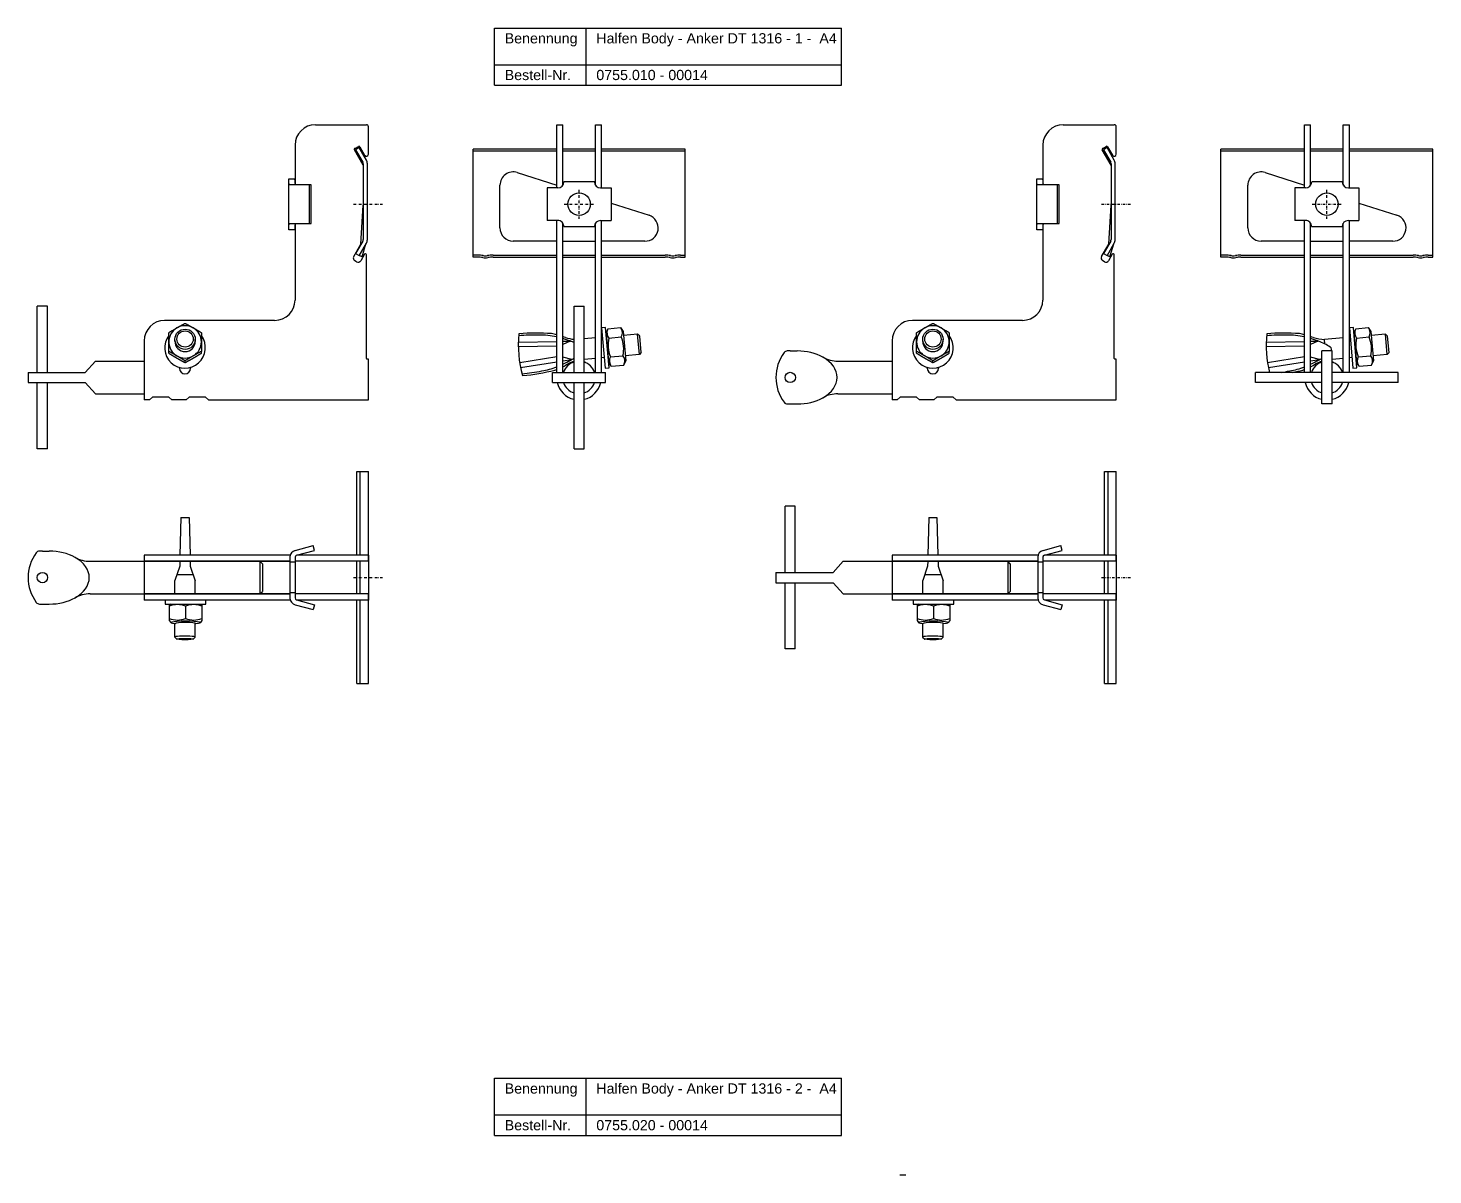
# Model space of a CAD drawing. Header units: millimetres. Extents: x 4118 to 5424, y -1122 to 170.
# Drawn here: x 4118 to 4808, y -392 to 170 of the extents above; entities that cross this region are included whole.
import ezdxf

# ---------------------------------------------------------------- set-up
doc = ezdxf.new("R2010")
doc.units = ezdxf.units.MM
doc.header["$LTSCALE"] = 10
doc.linetypes.add('STRICHPUNKT2', pattern=[0.5, 0.25, -0.125, 0, -0.125])
doc.layers.add('HALFEN', color=2, linetype='Continuous')
doc.styles.add('ARIAL50', font='ARIAL.TTF', dxfattribs={"height": 5})

msp = doc.modelspace()

# ---------------------------------------------------------------- linework, layer by layer
at = {"layer": 'HALFEN'}
for p, q in [((4347.11, 170.28), (4517.39, 170.28)), ((4347.11, 142.28), (4347.11, 170.28)), ((4392.07, 142.28), (4392.07, 170.28)), ((4517.39, 142.28), (4517.39, 170.28)), ((4347.11, 152.28), (4517.39, 152.28)), ((4347.11, 142.28), (4517.39, 142.28)), ((4377.62, 91.9), (4377.62, 122.89)), ((4377.62, 122.89), (4380.62, 122.89)), ((4380.62, 93.23), (4380.62, 122.89)), ((4396.62, 93.24), (4396.62, 122.89)), ((4396.62, 122.89), (4399.62, 122.89)), ((4399.62, 91.88), (4399.62, 122.89)), ((4744.62, 91.9), (4744.62, 122.89)), ((4744.62, 122.89), (4747.62, 122.89)), ((4747.62, 93.23), (4747.62, 122.89)), ((4763.62, 93.24), (4763.62, 122.89)), ((4763.62, 122.89), (4766.62, 122.89)), ((4766.62, 91.88), (4766.62, 122.89)), ((4336.62, 57.89), (4336.62, 110.88)), ((4377.62, 110.88), (4336.62, 110.88)), ((4396.62, 110.88), (4380.62, 110.88)), ((4440.62, 110.88), (4399.62, 110.88)), ((4440.62, 57.89), (4440.62, 110.88)), ((4703.62, 57.89), (4703.62, 110.88)), ((4744.62, 110.88), (4703.62, 110.88)), ((4763.62, 110.88), (4747.62, 110.88)), ((4807.62, 110.88), (4766.62, 110.88)), ((4807.62, 57.89), (4807.62, 110.88)), ((4377.62, 109.88), (4336.62, 109.88)), ((4396.62, 109.88), (4380.62, 109.88)), ((4440.62, 109.88), (4399.62, 109.88)), ((4744.62, 109.88), (4703.62, 109.88)), ((4763.62, 109.88), (4747.62, 109.88)), ((4807.62, 109.88), (4766.62, 109.88)), ((4358.31, 99.44), (4377.62, 93.16)), ((4725.31, 99.44), (4744.62, 93.16)), ((4349.8, 72.25), (4349.8, 93.25)), ((4372.91, 91.91), (4372.9, 75.91)), ((4378.12, 91.9), (4372.91, 91.91)), ((4396.13, 94.89), (4381.13, 94.9)), ((4399.12, 91.88), (4404.33, 91.88)), ((4404.33, 91.88), (4404.32, 75.88)), ((4716.81, 72.25), (4716.81, 93.25)), ((4739.92, 91.91), (4739.9, 75.91)), ((4745.13, 91.9), (4739.92, 91.91)), ((4763.13, 94.89), (4748.13, 94.9)), ((4766.13, 91.88), (4771.34, 91.88)), ((4771.34, 91.88), (4771.33, 75.88)), ((4404.33, 84.48), (4422.94, 78.44)), ((4771.33, 84.48), (4789.95, 78.44)), ((4378.11, 75.9), (4372.9, 75.91)), ((4377.62, 1.39), (4377.62, 75.9)), ((4399.11, 75.88), (4404.32, 75.88)), ((4399.62, 1.39), (4399.62, 75.88)), ((4745.12, 75.9), (4739.9, 75.91)), ((4744.62, 1.39), (4744.62, 75.9)), ((4766.12, 75.88), (4771.33, 75.88)), ((4766.62, 1.39), (4766.62, 75.88)), ((4380.62, 1.39), (4380.62, 74.55)), ((4381.11, 72.9), (4396.11, 72.89)), ((4396.62, 1.39), (4396.62, 74.56)), ((4747.62, 1.39), (4747.62, 74.55)), ((4748.11, 72.9), (4763.11, 72.89)), ((4763.62, 1.39), (4763.62, 74.56)), ((4377.62, 65.75), (4356.3, 65.75)), ((4380.62, 65.75), (4396.62, 65.75)), ((4420.93, 65.75), (4399.62, 65.75)), ((4744.62, 65.75), (4723.31, 65.75)), ((4747.62, 65.75), (4763.62, 65.75)), ((4787.94, 65.75), (4766.62, 65.75)), ((4338.87, 58.89), (4336.62, 58.89)), ((4338.87, 57.89), (4336.62, 57.89)), ((4346.37, 58.89), (4377.62, 58.89)), ((4346.37, 57.89), (4377.62, 57.89)), ((4380.62, 58.89), (4396.62, 58.89)), ((4380.62, 57.89), (4396.62, 57.89)), ((4399.62, 58.89), (4430.87, 58.89)), ((4399.62, 57.89), (4430.87, 57.89)), ((4438.37, 58.89), (4440.62, 58.89)), ((4438.37, 57.89), (4440.62, 57.89)), ((4705.87, 58.89), (4703.62, 58.89)), ((4705.87, 57.89), (4703.62, 57.89)), ((4713.37, 58.89), (4744.62, 58.89)), ((4713.37, 57.89), (4744.62, 57.89)), ((4747.62, 58.89), (4763.62, 58.89)), ((4747.62, 57.89), (4763.62, 57.89)), ((4766.62, 58.89), (4797.87, 58.89)), ((4766.62, 57.89), (4797.87, 57.89)), ((4805.37, 58.89), (4807.62, 58.89)), ((4805.37, 57.89), (4807.62, 57.89)), ((4122.72, 1.39), (4122.72, 33.89)), ((4127.72, 33.89), (4122.72, 33.89)), ((4127.72, 1.39), (4127.72, 33.89)), ((4386.12, 1.39), (4386.12, 33.89)), ((4386.12, 33.89), (4391.12, 33.89)), ((4391.12, 1.39), (4391.12, 33.89)), ((4401.61, 23.48), (4399.62, 23.3)), ((4399.62, 23.3), (4401.36, 3.38)), ((4403.35, 3.55), (4401.61, 23.48)), ((4402.79, 22.82), (4401.85, 20.79)), ((4401.85, 20.79), (4403.12, 6.24)), ((4402.79, 22.82), (4408.93, 23.35)), ((4408.93, 23.35), (4410.21, 21.52)), ((4410.21, 21.52), (4411.49, 6.97)), ((4768.61, 23.48), (4766.62, 23.3)), ((4766.62, 23.3), (4768.36, 3.38)), ((4770.36, 3.55), (4768.61, 23.48)), ((4769.8, 22.82), (4768.85, 20.79)), ((4768.85, 20.79), (4770.12, 6.24)), ((4769.8, 22.82), (4775.93, 23.35)), ((4775.93, 23.35), (4777.22, 21.52)), ((4777.22, 21.52), (4778.49, 6.97)), ((4190.26, 16.62), (4190.25, 17.62)), ((4200.26, 16.62), (4200.26, 17.62)), ((4377.62, 14.18), (4358.79, 13.96)), ((4358.82, 16.25), (4377.62, 16.6)), ((4380.62, 16.66), (4384.2, 16.73)), ((4384.2, 16.73), (4380.62, 15.08)), ((4396.62, 18.27), (4391.12, 17.79)), ((4400.03, 18.57), (4399.62, 18.54)), ((4403.19, 18.21), (4409.33, 18.75)), ((4417.33, 20.09), (4410.39, 19.48)), ((4418.41, 19.18), (4417.33, 20.09)), ((4418.2, 10.12), (4417.33, 20.09)), ((4419.11, 11.21), (4418.41, 19.18)), ((4557.26, 16.62), (4557.26, 17.62)), ((4567.26, 16.62), (4567.27, 17.62)), ((4744.62, 14.18), (4725.8, 13.96)), ((4725.82, 16.25), (4744.62, 16.6)), ((4747.62, 16.66), (4751.2, 16.73)), ((4751.2, 16.73), (4747.62, 15.08)), ((4751.2, 16.73), (4747.62, 15.08)), ((4763.62, 18.27), (4754.45, 17.47)), ((4754.64, 15.31), (4754.45, 17.47)), ((4767.04, 18.57), (4766.62, 18.54)), ((4770.2, 18.21), (4776.33, 18.75)), ((4784.33, 20.09), (4777.4, 19.48)), ((4785.42, 19.18), (4784.33, 20.09)), ((4785.21, 10.12), (4784.33, 20.09)), ((4786.11, 11.21), (4785.42, 19.18)), ((4377.62, 8.96), (4359.49, 5.99)), ((4384.99, 7.67), (4380.62, 8.82)), ((4380.62, 6.98), (4384.99, 7.67)), ((4396.62, 8.24), (4391.12, 7.75)), ((4400.9, 8.61), (4399.62, 8.5)), ((4404, 9.01), (4410.14, 9.55)), ((4410.54, 4.94), (4411.49, 6.97)), ((4418.2, 10.12), (4411.26, 9.52)), ((4419.11, 11.21), (4418.2, 10.12)), ((4492.23, 11.89), (4495.63, 11.89)), ((4744.62, 8.96), (4726.49, 5.99)), ((4751.99, 7.67), (4747.62, 8.82)), ((4751.99, 7.67), (4747.62, 8.82)), ((4747.62, 6.98), (4751.99, 7.67)), ((4753.12, -14.11), (4753.12, 11.89)), ((4758.12, 11.89), (4753.12, 11.89)), ((4758.12, -14.11), (4758.12, 11.89)), ((4763.62, 8.24), (4758.12, 7.75)), ((4767.91, 8.61), (4766.62, 8.5)), ((4771, 9.01), (4777.14, 9.55)), ((4777.54, 4.94), (4778.49, 6.97)), ((4785.21, 10.12), (4778.27, 9.52)), ((4786.11, 11.21), (4785.21, 10.12)), ((4118.22, 1.39), (4146.22, 1.39)), ((4118.22, 1.39), (4118.22, -3.61)), ((4146.22, 1.39), (4151.22, 6.89)), ((4151.22, 6.89), (4175.22, 6.89)), ((4359.91, 3.73), (4377.62, 6.51)), ((4375.62, 1.39), (4401.62, 1.39)), ((4375.62, -3.61), (4375.62, 1.39)), ((4401.36, 3.38), (4403.35, 3.55)), ((4401.62, -3.61), (4401.62, 1.39)), ((4404.4, 4.41), (4403.12, 6.24)), ((4404.4, 4.41), (4410.54, 4.94)), ((4515.64, 6.89), (4542.23, 6.89)), ((4753.12, 1.39), (4720.62, 1.39)), ((4720.62, -3.61), (4720.62, 1.39)), ((4726.91, 3.73), (4744.62, 6.51)), ((4790.62, 1.39), (4758.12, 1.39)), ((4768.36, 3.38), (4770.36, 3.55)), ((4771.41, 4.41), (4770.12, 6.24)), ((4771.41, 4.41), (4777.54, 4.94)), ((4790.62, -3.61), (4790.62, 1.39)), ((4118.22, -3.61), (4146.22, -3.61)), ((4122.72, -36.11), (4122.72, -3.61)), ((4127.72, -36.11), (4127.72, -3.61)), ((4146.22, -3.61), (4151.22, -9.11)), ((4375.62, -3.61), (4401.62, -3.61)), ((4386.12, -36.11), (4386.12, -3.61)), ((4391.12, -36.11), (4391.12, -3.61)), ((4753.12, -3.61), (4720.62, -3.61)), ((4790.62, -3.61), (4758.12, -3.61)), ((4151.22, -9.11), (4175.22, -9.11)), ((4177.72, -12.11), (4175.22, -12.11)), ((4177.72, -12.11), (4175.22, -12.11)), ((4177.72, -12.11), (4179.22, -10.81)), ((4187.22, -10.81), (4179.22, -10.81)), ((4187.22, -10.81), (4188.72, -12.11)), ((4195.72, -12.11), (4188.72, -12.11)), ((4195.72, -12.11), (4197.22, -10.81)), ((4205.22, -10.81), (4197.22, -10.81)), ((4205.22, -10.81), (4206.72, -12.11)), ((4515.64, -9.11), (4542.23, -9.11)), ((4544.73, -12.11), (4542.23, -12.11)), ((4544.73, -12.11), (4542.23, -12.11)), ((4544.73, -12.11), (4546.23, -10.81)), ((4554.23, -10.81), (4546.23, -10.81)), ((4554.23, -10.81), (4555.73, -12.11)), ((4562.73, -12.11), (4555.73, -12.11)), ((4562.73, -12.11), (4564.23, -10.81)), ((4572.23, -10.81), (4564.23, -10.81)), ((4572.23, -10.81), (4573.73, -12.11)), ((4490.84, -14.11), (4495.63, -14.11)), ((4758.12, -14.11), (4753.12, -14.11)), ((4127.72, -36.11), (4122.72, -36.11)), ((4386.12, -36.11), (4391.12, -36.11)), ((4279.49, -88.29), (4279.49, -47.29)), ((4279.49, -47.29), (4285.22, -47.29)), ((4281.22, -88.29), (4281.22, -47.29)), ((4285.22, -91.29), (4285.22, -47.29)), ((4646.49, -88.29), (4646.49, -47.29)), ((4646.49, -47.29), (4652.23, -47.29)), ((4648.23, -88.29), (4648.23, -47.29)), ((4652.23, -91.29), (4652.23, -47.29)), ((4489.73, -96.79), (4489.73, -64.29)), ((4494.73, -64.29), (4489.73, -64.29)), ((4494.73, -96.79), (4494.73, -64.29)), ((4193.2, -69.77), (4192.76, -88.29)), ((4193.22, -69.77), (4197.22, -69.77)), ((4197.24, -69.77), (4197.69, -88.29)), ((4560.2, -69.77), (4559.76, -88.29)), ((4560.23, -69.77), (4564.23, -69.77)), ((4564.25, -69.77), (4564.69, -88.29)), ((4125.22, -86.29), (4128.63, -86.29)), ((4246.87, -88.29), (4175.22, -88.29)), ((4175.22, -88.29), (4175.22, -110.29)), ((4246.72, -89.31), (4246.72, -109.28)), ((4249.22, -89.31), (4249.22, -109.28)), ((4249.32, -85.93), (4258.07, -83.58)), ((4249.96, -88.35), (4258.72, -86)), ((4285.22, -88.29), (4250.15, -88.29)), ((4258.72, -86), (4258.07, -83.58)), ((4285.22, -88.29), (4285.22, -110.29)), ((4613.88, -88.29), (4542.23, -88.29)), ((4542.23, -88.29), (4542.23, -110.29)), ((4613.73, -89.31), (4613.73, -109.28)), ((4616.23, -89.31), (4616.23, -109.28)), ((4616.32, -85.93), (4625.08, -83.58)), ((4616.97, -88.35), (4625.73, -86)), ((4652.23, -88.29), (4617.16, -88.29)), ((4625.73, -86), (4625.08, -83.58)), ((4652.23, -88.29), (4652.23, -110.29)), ((4148.63, -91.29), (4246.72, -91.29)), ((4246.72, -91.29), (4175.22, -91.29)), ((4192.63, -93.74), (4190.22, -100.77)), ((4192.68, -91.29), (4192.63, -93.74)), ((4197.76, -91.29), (4197.82, -93.74)), ((4197.82, -93.74), (4200.22, -100.8)), ((4231.99, -91.29), (4231.99, -107.29)), ((4233.22, -92.52), (4231.99, -91.29)), ((4233.22, -92.52), (4233.22, -106.07)), ((4249.22, -91.79), (4246.72, -91.79)), ((4285.22, -91.29), (4249.22, -91.29)), ((4249.22, -91.29), (4249.22, -93.29)), ((4249.22, -93.29), (4249.22, -105.29)), ((4279.49, -107.29), (4279.49, -91.29)), ((4281.22, -107.29), (4281.22, -91.29)), ((4285.22, -91.29), (4285.22, -107.29)), ((4513.23, -96.79), (4518.23, -91.29)), ((4518.23, -91.29), (4542.23, -91.29)), ((4613.73, -91.29), (4542.23, -91.29)), ((4542.23, -91.29), (4613.73, -91.29)), ((4559.63, -93.74), (4557.23, -100.77)), ((4559.69, -91.29), (4559.63, -93.74)), ((4564.76, -91.29), (4564.82, -93.74)), ((4564.82, -93.74), (4567.23, -100.8)), ((4599, -91.29), (4599, -107.29)), ((4600.23, -92.52), (4599, -91.29)), ((4600.23, -92.52), (4600.23, -106.07)), ((4616.23, -91.79), (4613.73, -91.79)), ((4652.23, -91.29), (4616.23, -91.29)), ((4616.23, -91.29), (4616.23, -93.29)), ((4616.23, -93.29), (4616.23, -105.29)), ((4646.49, -107.29), (4646.49, -91.29)), ((4648.23, -107.29), (4648.23, -91.29)), ((4652.23, -91.29), (4652.23, -107.29)), ((4190.22, -107.29), (4190.22, -100.77)), ((4191.25, -97.77), (4199.17, -97.77)), ((4200.22, -107.29), (4200.22, -100.8)), ((4485.23, -96.79), (4513.23, -96.79)), ((4485.23, -96.79), (4485.23, -101.79)), ((4485.23, -101.79), (4513.23, -101.79)), ((4489.73, -134.29), (4489.73, -101.79)), ((4494.73, -134.29), (4494.73, -101.79)), ((4513.23, -101.79), (4518.23, -107.29)), ((4557.23, -107.29), (4557.23, -100.77)), ((4558.25, -97.77), (4566.18, -97.77)), ((4567.23, -107.29), (4567.23, -100.8)), ((4148.63, -107.29), (4246.72, -107.29)), ((4246.72, -107.29), (4175.22, -107.29)), ((4246.87, -110.29), (4175.22, -110.29)), ((4205.51, -110.29), (4185.51, -110.29)), ((4185.51, -110.29), (4185.51, -112.29)), ((4205.51, -112.29), (4205.51, -110.29)), ((4231.99, -107.29), (4233.22, -106.07)), ((4249.22, -106.79), (4246.72, -106.79)), ((4249.22, -105.29), (4249.22, -107.29)), ((4285.22, -107.29), (4249.22, -107.29)), ((4249.96, -110.24), (4258.72, -112.59)), ((4285.22, -110.29), (4250.15, -110.29)), ((4279.49, -151.29), (4279.49, -110.29)), ((4281.22, -151.29), (4281.22, -110.29)), ((4285.22, -151.29), (4285.22, -107.29)), ((4518.23, -107.29), (4542.23, -107.29)), ((4613.73, -107.29), (4542.23, -107.29)), ((4542.23, -107.29), (4613.73, -107.29)), ((4613.88, -110.29), (4542.23, -110.29)), ((4572.51, -110.29), (4552.51, -110.29)), ((4552.51, -110.29), (4552.51, -112.29)), ((4572.51, -112.29), (4572.51, -110.29)), ((4599, -107.29), (4600.23, -106.07)), ((4616.23, -106.79), (4613.73, -106.79)), ((4616.23, -105.29), (4616.23, -107.29)), ((4652.23, -107.29), (4616.23, -107.29)), ((4616.97, -110.24), (4625.73, -112.59)), ((4652.23, -110.29), (4617.16, -110.29)), ((4646.49, -151.29), (4646.49, -110.29)), ((4648.23, -151.29), (4648.23, -110.29)), ((4652.23, -151.29), (4652.23, -107.29)), ((4123.83, -112.29), (4128.63, -112.29)), ((4185.51, -112.29), (4205.51, -112.29)), ((4188.21, -112.29), (4187.51, -112.7)), ((4187.51, -112.7), (4187.51, -120.29)), ((4188.21, -112.29), (4202.81, -112.29)), ((4195.51, -113.24), (4195.51, -119.4)), ((4202.81, -112.29), (4203.51, -112.7)), ((4203.51, -112.7), (4203.51, -120.29)), ((4249.32, -112.66), (4258.07, -115.01)), ((4258.72, -112.59), (4258.07, -115.01)), ((4552.51, -112.29), (4572.51, -112.29)), ((4555.21, -112.29), (4554.51, -112.7)), ((4554.51, -112.7), (4554.51, -120.29)), ((4555.21, -112.29), (4569.81, -112.29)), ((4562.51, -113.24), (4562.51, -119.4)), ((4569.81, -112.29), (4570.51, -112.7)), ((4570.51, -112.7), (4570.51, -120.29)), ((4616.32, -112.66), (4625.08, -115.01)), ((4625.73, -112.59), (4625.08, -115.01)), ((4187.51, -120.29), (4188.21, -121.32)), ((4190.22, -128.47), (4190.22, -121.74)), ((4200.22, -128.44), (4200.22, -121.62)), ((4203.51, -120.29), (4202.81, -121.32)), ((4554.51, -120.29), (4555.21, -121.32)), ((4557.23, -128.47), (4557.23, -121.74)), ((4567.23, -128.44), (4567.23, -121.62)), ((4570.51, -120.29), (4569.81, -121.32)), ((4190.22, -128.44), (4191.22, -129.44)), ((4200.22, -128.44), (4199.22, -129.44)), ((4557.22, -128.44), (4558.22, -129.44)), ((4567.23, -128.44), (4566.23, -129.44)), ((4494.73, -134.29), (4489.73, -134.29)), ((4279.49, -151.29), (4285.22, -151.29)), ((4646.49, -151.29), (4652.23, -151.29)), ((4347.11, -344.93), (4517.39, -344.93)), ((4347.11, -372.93), (4347.11, -344.93)), ((4392.07, -372.93), (4392.07, -344.93)), ((4517.39, -372.93), (4517.39, -344.93)), ((4347.11, -362.93), (4517.39, -362.93)), ((4347.11, -372.93), (4517.39, -372.93)), ((4546.01, -392.32), (4549.01, -392.32))]:
    msp.add_line(p, q, dxfattribs=at)
at = {"layer": 'HALFEN', "extrusion": (0, 1, 0)}
for p, q in [((4259.22, 122.89), (4284.22, 122.89)), ((4285.22, 108.46), (4285.22, 121.89)), ((4626.23, 122.89), (4651.23, 122.89)), ((4652.23, 108.46), (4652.23, 121.89)), ((4249.22, 112.89), (4249.22, 94.03)), ((4282.7, 103.1), (4278.37, 110.59)), ((4278.55, 111.28), (4280.29, 112.28)), ((4280.7, 111.63), (4278.96, 110.63)), ((4278.96, 110.63), (4282.5, 104.51)), ((4284.23, 105.51), (4280.7, 111.63)), ((4280.97, 112.09), (4283.36, 107.96)), ((4616.23, 112.89), (4616.23, 94.03)), ((4649.7, 103.1), (4645.38, 110.59)), ((4645.56, 111.28), (4647.29, 112.28)), ((4647.7, 111.63), (4645.97, 110.63)), ((4645.97, 110.63), (4649.5, 104.51)), ((4651.23, 105.51), (4647.7, 111.63)), ((4647.97, 112.09), (4650.36, 107.96)), ((4282.7, 103.76), (4282.7, 66.5)), ((4284.7, 66.5), (4284.7, 103.76)), ((4649.7, 103.76), (4649.7, 66.5)), ((4651.7, 66.5), (4651.7, 103.76)), ((4246.17, 96.39), (4249.17, 96.39)), ((4246.17, 96.28), (4246.17, 96.39)), ((4246.17, 95.09), (4246.17, 96.28)), ((4246.17, 88.12), (4246.17, 95.09)), ((4249.14, 93.39), (4247.28, 93.39)), ((4256.39, 93.39), (4249.14, 93.39)), ((4249.17, 95.78), (4249.17, 96.39)), ((4249.17, 95.78), (4249.17, 94.39)), ((4256.39, 74.39), (4256.39, 93.39)), ((4257.17, 93.39), (4256.39, 93.39)), ((4257.17, 74.39), (4257.17, 93.39)), ((4613.18, 96.39), (4616.18, 96.39)), ((4613.18, 96.28), (4613.18, 96.39)), ((4613.18, 95.09), (4613.18, 96.28)), ((4613.18, 88.12), (4613.18, 95.09)), ((4616.14, 93.39), (4614.29, 93.39)), ((4623.4, 93.39), (4616.14, 93.39)), ((4616.18, 95.78), (4616.18, 96.39)), ((4616.18, 95.78), (4616.18, 94.39)), ((4623.4, 74.39), (4623.4, 93.39)), ((4624.18, 93.39), (4623.4, 93.39)), ((4624.18, 74.39), (4624.18, 93.39)), ((4246.17, 79.67), (4246.17, 88.12)), ((4281.57, 64.36), (4282.7, 83.47)), ((4613.18, 79.67), (4613.18, 88.12)), ((4648.57, 64.36), (4649.7, 83.47)), ((4246.17, 72.7), (4246.17, 79.67)), ((4613.18, 72.7), (4613.18, 79.67)), ((4246.17, 71.51), (4246.17, 72.7)), ((4246.17, 71.39), (4246.17, 71.51)), ((4249.17, 71.39), (4246.17, 71.39)), ((4247.28, 74.39), (4249.14, 74.39)), ((4249.14, 74.39), (4256.39, 74.39)), ((4249.17, 73.39), (4249.17, 72)), ((4249.17, 72), (4249.17, 71.39)), ((4249.22, 73.75), (4249.22, 36.89)), ((4256.39, 74.39), (4257.17, 74.39)), ((4613.18, 71.51), (4613.18, 72.7)), ((4613.18, 71.39), (4613.18, 71.51)), ((4616.18, 71.39), (4613.18, 71.39)), ((4614.29, 74.39), (4616.14, 74.39)), ((4616.14, 74.39), (4623.4, 74.39)), ((4616.18, 73.39), (4616.18, 72)), ((4616.18, 72), (4616.18, 71.39)), ((4616.23, 73.75), (4616.23, 36.89)), ((4623.4, 74.39), (4624.18, 74.39)), ((4278.01, 58.19), (4281.57, 64.36)), ((4282.5, 65.75), (4278.96, 59.64)), ((4280.7, 58.64), (4284.23, 64.75)), ((4282.1, 58.14), (4284.01, 64.37)), ((4645.01, 58.19), (4648.57, 64.36)), ((4649.5, 65.75), (4645.97, 59.64)), ((4647.7, 58.64), (4651.23, 64.75)), ((4649.11, 58.14), (4651.01, 64.37)), ((4279.42, 55.64), (4278.55, 56.14)), ((4278.96, 59.64), (4280.68, 58.65)), ((4280.7, 58.64), (4280.68, 58.65)), ((4281.04, 58.52), (4280.7, 58.64)), ((4282.1, 58.14), (4281.04, 58.52)), ((4283.29, 59.34), (4281.47, 56.19)), ((4284.22, 8.19), (4284.22, 59.09)), ((4646.42, 55.64), (4645.56, 56.14)), ((4645.97, 59.64), (4647.69, 58.65)), ((4647.7, 58.64), (4647.69, 58.65)), ((4648.05, 58.52), (4647.7, 58.64)), ((4649.11, 58.14), (4648.05, 58.52)), ((4650.29, 59.34), (4648.47, 56.19)), ((4651.23, 8.19), (4651.23, 59.09)), ((4239.22, 26.89), (4185.22, 26.89)), ((4606.23, 26.89), (4552.23, 26.89)), ((4175.22, 16.89), (4175.22, -1.11)), ((4542.23, 16.89), (4542.23, -1.11)), ((4187.26, 10.76), (4187.26, 11.68)), ((4195.26, 6.18), (4195.26, 7.1)), ((4203.26, 10.76), (4203.26, 11.68)), ((4285.22, 7.89), (4284.52, 7.89)), ((4285.22, -1.11), (4285.22, 7.89)), ((4554.26, 10.76), (4554.26, 11.68)), ((4562.26, 6.18), (4562.26, 7.1)), ((4570.26, 10.76), (4570.26, 11.68)), ((4652.23, 7.89), (4651.53, 7.89)), ((4652.23, -1.11), (4652.23, 7.89)), ((4192.47, 3.39), (4192.47, 3.86)), ((4197.97, 3.86), (4197.97, 3.39)), ((4559.48, 3.39), (4559.48, 3.86)), ((4564.98, 3.86), (4564.98, 3.39)), ((4175.22, -1.11), (4175.22, -12.11)), ((4285.22, -12.11), (4285.22, -1.11)), ((4542.23, -1.11), (4542.23, -12.11)), ((4652.23, -12.11), (4652.23, -1.11)), ((4206.72, -12.11), (4285.22, -12.11)), ((4573.73, -12.11), (4652.23, -12.11))]:
    msp.add_line(p, q, dxfattribs=at)
at = {"layer": 'HALFEN', "color": 1, "linetype": 'STRICHPUNKT2', "ltscale": 0.5}
for p, q in [((4388.62, 76.64), (4388.62, 91.14)), ((4755.62, 76.64), (4755.62, 91.14)), ((4277.97, 83.89), (4292.47, 83.89)), ((4381.37, 83.89), (4395.87, 83.89)), ((4644.98, 83.89), (4659.48, 83.89)), ((4748.37, 83.89), (4762.87, 83.89)), ((4277.97, -99.29), (4292.47, -99.29)), ((4644.98, -99.29), (4659.48, -99.29))]:
    msp.add_line(p, q, dxfattribs=at)
at = {"layer": 'HALFEN'}
for centre, radius in [((4388.62, 83.89), 5.5), ((4755.62, 83.89), 5.5), ((4492.23, -1.11), 2.55), ((4125.22, -99.29), 2.55)]:
    msp.add_circle(centre, radius, dxfattribs=at)
for centre, radius, start, end in [((4259.22, 112.89), 10, 90, 180), ((4284.22, 121.89), 1, 0, 90), ((4626.23, 112.89), 10, 90, 180), ((4651.23, 121.89), 1, 0, 90), ((4278.8, 110.84), 0.5, 120, 210), ((4280.54, 111.84), 0.5, 30, 120), ((4645.81, 110.84), 0.5, 120, 210), ((4647.54, 111.84), 0.5, 30, 120), ((4281.2, 103.76), 1.5, 0, 30), ((4284.22, 108.46), 1, 210, 0), ((4281.2, 103.76), 3.5, 0, 30), ((4648.2, 103.76), 1.5, 0, 30), ((4651.23, 108.46), 1, 210, 0), ((4648.2, 103.76), 3.5, 0, 30), ((4356.3, 93.25), 6.5, 72, 180), ((4723.31, 93.25), 6.5, 72, 180), ((4378.13, 94.9), 3, 269.95559, 359.95559), ((4399.13, 94.88), 3, 179.95559, 269.95559), ((4745.13, 94.9), 3, 269.95559, 359.95559), ((4766.13, 94.88), 3, 179.95559, 269.95559), ((4378.11, 72.9), 3, 359.95559, 89.95559), ((4399.11, 72.88), 3, 89.95559, 179.95559), ((4420.93, 72.25), 6.5, 270, 72), ((4745.11, 72.9), 3, 359.95559, 89.95559), ((4766.11, 72.88), 3, 89.95559, 179.95559), ((4787.94, 72.25), 6.5, 270, 72), ((4356.3, 72.25), 6.5, 180, 270), ((4723.31, 72.25), 6.5, 180, 270), ((4281.2, 66.5), 1.5, 330, 360), ((4281.2, 66.5), 3.5, 330, 0), ((4648.2, 66.5), 1.5, 330, 360), ((4648.2, 66.5), 3.5, 330, 0), ((4279.3, 57.44), 1.5, 150, 240), ((4280.17, 56.94), 1.5, 240, 330), ((4283.72, 59.09), 0.5, 0, 150), ((4338.87, 42.89), 16, 80.36636, 90), ((4338.87, 42.89), 15, 80.36636, 90), ((4342.62, 64.98), 7.41, 260.36636, 279.63364), ((4342.62, 64.98), 6.41, 260.36636, 279.63364), ((4346.37, 42.89), 16, 90, 99.63364), ((4346.37, 42.89), 15, 90, 99.63364), ((4430.87, 42.89), 16, 80.36636, 90), ((4430.87, 42.89), 15, 80.36636, 90), ((4434.62, 64.98), 7.41, 260.36636, 279.63364), ((4434.62, 64.98), 6.41, 260.36636, 279.63364), ((4438.37, 42.89), 16, 90, 99.63364), ((4438.37, 42.89), 15, 90, 99.63364), ((4646.31, 57.44), 1.5, 150, 240), ((4647.17, 56.94), 1.5, 240, 330), ((4650.73, 59.09), 0.5, 0, 150), ((4705.87, 42.89), 16, 80.36636, 90), ((4705.87, 42.89), 15, 80.36636, 90), ((4709.62, 64.98), 7.41, 260.36636, 279.63364), ((4709.62, 64.98), 6.41, 260.36636, 279.63364), ((4713.37, 42.89), 16, 90, 99.63364), ((4713.37, 42.89), 15, 90, 99.63364), ((4797.87, 42.89), 16, 80.36636, 90), ((4797.87, 42.89), 15, 80.36636, 90), ((4801.62, 64.98), 7.41, 260.36636, 279.63364), ((4801.62, 64.98), 6.41, 260.36636, 279.63364), ((4805.37, 42.89), 16, 90, 99.63364), ((4805.37, 42.89), 15, 90, 99.63364), ((4239.22, 36.89), 10, 270, 0), ((4606.23, 36.89), 10, 270, 0), ((4185.22, 16.89), 10, 90, 180), ((4406.35, 20.81), 4.08, 159.43847, 219.43847), ((4405.77, 20.76), 4.08, 330.56153, 30.56153), ((4552.23, 16.89), 10, 90, 180), ((4773.35, 20.81), 4.08, 159.43847, 219.43847), ((4772.78, 20.76), 4.08, 330.56153, 30.56153), ((4195.22, 13.48), 10, 142.77906, 36.51596), ((4411.82, 14.58), 53.03, 173.82027, 196.17973), ((4366.76, -67.15), 86.81, 88.64672, 95.12899), ((4367.88, -84.5), 105.15, 86.04137, 94.79234), ((4369.63, -16.11), 35.76, 77.09525, 91.31141), ((4369.59, -12.2), 33.07, 75.95927, 80.34246), ((4369.59, -12.2), 33.07, 68.09069, 70.52951), ((4369.63, -16.11), 35.76, 69.02091, 72.10841), ((4389.14, 42.23), 24.81, 253.11296, 262.99761), ((4375.57, -7.78), 25.98, 69.87312, 74.68904), ((4376.55, -6.75), 24.69, 67.20409, 71.18568), ((4418.09, 14.88), 15.27, 167.38303, 202.61697), ((4395.24, 12.88), 15.27, 347.38303, 22.61697), ((4562.23, 13.48), 10, 142.77906, 36.51596), ((4778.82, 14.58), 53.03, 173.82027, 194.3997), ((4733.77, -67.15), 86.81, 88.64672, 95.12899), ((4734.89, -84.5), 105.15, 86.04137, 94.79234), ((4736.63, -16.11), 35.76, 77.09525, 91.31141), ((4736.6, -12.2), 33.07, 75.95927, 80.34246), ((4736.6, -12.2), 33.07, 75.95927, 80.34246), ((4736.6, -12.2), 33.07, 68.09069, 70.52951), ((4736.6, -12.2), 33.07, 68.09069, 70.52951), ((4736.63, -16.11), 35.76, 69.02091, 72.10841), ((4756.15, 42.23), 24.81, 253.11296, 266.23113), ((4742.58, -7.78), 25.98, 69.87312, 74.68904), ((4742.58, -7.78), 25.98, 69.87312, 74.68904), ((4743.56, -6.75), 24.69, 56.39419, 71.18568), ((4756.52, 12.64), 1.36, 4.51801, 58.84061), ((4785.09, 14.88), 15.27, 167.38303, 202.61697), ((4762.24, 12.88), 15.27, 347.38303, 22.61697), ((4284.52, 8.19), 0.3, 180, 270), ((4372.24, 30.31), 25.98, 295.31096, 300.12688), ((4373.38, 29.47), 24.69, 298.81432, 301.05233), ((4407.56, 7), 4.08, 150.56153, 210.56153), ((4406.98, 6.95), 4.08, 339.43847, 39.43847), ((4505.78, -1.11), 20.55, 143.64928, 216.35854), ((4490.84, 9.89), 2, 91.33538, 143.64928), ((4491.57, -21.48), 33.38, 88.87071, 91.33538), ((4515.64, 21.89), 15, 240.67836, 270), ((4651.53, 8.19), 0.3, 180, 270), ((4739.25, 30.31), 25.98, 295.31096, 300.12688), ((4739.25, 30.31), 25.98, 295.31096, 300.12688), ((4740.39, 29.47), 24.69, 298.81432, 301.05233), ((4756.52, 12.62), 1.36, 327.8437, 5.48199), ((4774.56, 7), 4.08, 150.56153, 210.56153), ((4773.99, 6.95), 4.08, 339.43847, 39.43847), ((4195.22, 3.39), 2.75, 180, 0), ((4353.25, 87.24), 86.81, 274.87101, 281.35328), ((4351.35, 104.52), 105.15, 275.20766, 283.95863), ((4364.94, 37.48), 35.76, 278.68859, 290.75985), ((4365.59, 33.62), 33.07, 289.65754, 291.33467), ((4364.94, 37.48), 35.76, 295.99787, 300.97909), ((4365.59, 33.62), 33.07, 297.03435, 301.90931), ((4388.62, -1.11), 8, 108.20996, 161.79004), ((4394.29, -16.59), 24.81, 109.22537, 116.88704), ((4388.62, -1.11), 8, 18.20996, 71.79004), ((4562.23, 3.39), 2.75, 180, 0), ((4720.26, 87.24), 86.81, 278.52948, 281.35328), ((4731.95, 37.48), 35.76, 278.68859, 290.75985), ((4731.95, 37.48), 35.76, 278.68859, 290.75985), ((4718.35, 104.52), 105.15, 281.25753, 283.95863), ((4732.59, 33.62), 33.07, 289.65754, 291.33467), ((4732.59, 33.62), 33.07, 289.65754, 291.33467), ((4731.95, 37.48), 35.76, 295.99787, 300.97909), ((4731.95, 37.48), 35.76, 295.99787, 300.97909), ((4732.59, 33.62), 33.07, 297.03435, 301.90931), ((4732.59, 33.62), 33.07, 297.03435, 301.90931), ((4755.62, -1.11), 8, 108.20996, 161.79004), ((4761.29, -16.59), 24.81, 109.22537, 116.88704), ((4755.62, -1.11), 8, 18.20996, 71.79004), ((4388.62, -1.11), 11, 193.13656, 256.86344), ((4388.62, -1.11), 8, 198.20996, 251.79004), ((4388.62, -1.11), 8, 198.20996, 251.79004), ((4388.62, -1.11), 8, 288.20996, 341.79004), ((4388.62, -1.11), 11, 283.13656, 346.86344), ((4388.62, -1.11), 8, 288.20996, 341.79004), ((4755.62, -1.11), 11, 193.13656, 256.86344), ((4755.62, -1.11), 8, 198.20996, 251.79004), ((4755.62, -1.11), 8, 198.20996, 251.79004), ((4755.62, -1.11), 8, 288.20996, 341.79004), ((4755.62, -1.11), 11, 283.13656, 346.86344), ((4755.62, -1.11), 8, 288.20996, 341.79004), ((4490.84, -12.11), 2, 216.35854, 270), ((4515.64, -24.11), 15, 90, 119.32164), ((4138.78, -99.29), 20.55, 143.64928, 216.35854), ((4123.83, -88.3), 2, 91.33538, 143.64928), ((4124.56, -119.67), 33.38, 88.87071, 91.33538), ((4148.63, -76.29), 15, 240.67836, 270), ((4250.22, -89.31), 3.5, 105, 180), ((4250.22, -89.31), 1, 105, 180), ((4617.23, -89.31), 3.5, 105, 180), ((4617.23, -89.31), 1, 105, 180), ((4148.63, -122.29), 15, 90, 119.32164), ((4250.22, -109.28), 3.5, 180, 255), ((4250.22, -109.28), 1, 180, 255), ((4617.23, -109.28), 3.5, 180, 255), ((4617.23, -109.28), 1, 180, 255), ((4123.83, -110.29), 2, 216.35854, 270), ((4191.51, -124.06), 11.53, 69.70545, 110.29455), ((4199.51, -124.06), 11.53, 69.70545, 110.29455), ((4558.51, -124.06), 11.53, 69.70545, 110.29455), ((4566.51, -124.06), 11.53, 69.70545, 110.29455), ((4191.51, -108.58), 11.53, 249.70545, 290.29455), ((4199.51, -108.58), 11.53, 249.70545, 290.29455), ((4558.51, -108.58), 11.53, 249.70545, 290.29455), ((4566.51, -108.58), 11.53, 249.70545, 290.29455)]:
    msp.add_arc(centre, radius, start, end, dxfattribs=at)
for centre, major_axis, ratio, start_param, end_param in [((4195.26, 16.36), (8, 0), 0.992546, 2.094395, 3.141593), ((4195.26, 16.36), (8, 0), 0.992546, 1.047198, 2.094395), ((4195.26, 16.36), (-8, 0), 0.992546, 3.141593, 4.18879), ((4562.26, 16.36), (8, 0), 0.992546, 2.094395, 3.141593), ((4562.26, 16.36), (8, 0), 0.992546, 1.047198, 2.094395), ((4562.26, 16.36), (-8, 0), 0.992546, 3.141593, 4.18879), ((4195.26, 16.36), (-8, 0), 0.992546, 0, 1.047198), ((4195.26, 16.53), (-5, 0), 0.992546, -0.018407, 1.570796), ((4195.26, 16.53), (5, 0), 0.992546, 4.712389, 6.301592), ((4195.26, 16.36), (8, 0), 0.992546, -1.047198, 0), ((4562.26, 16.36), (-8, 0), 0.992546, 0, 1.047198), ((4562.26, 16.53), (-5, 0), 0.992546, -0.018407, 1.570796), ((4562.26, 16.53), (5, 0), 0.992546, 4.712389, 6.301592), ((4562.26, 16.36), (8, 0), 0.992546, -1.047198, 0), ((4195.26, 16.36), (-8, 0), 0.992546, 1.047198, 2.094395), ((4495.63, -1.11), (-19.6, 0), 0.663426, 4.00986, 4.712389), ((4495.63, -1.11), (-19.6, 0), 0.663426, 2.273326, 4.00986), ((4562.26, 16.36), (-8, 0), 0.992546, 1.047198, 2.094395), ((4495.63, -1.11), (19.6, 0), 0.663426, 4.712389, 5.414918), ((4128.63, -99.29), (-19.6, 0), 0.663426, 4.00986, 4.712389), ((4128.63, -99.29), (-19.6, 0), 0.663426, 2.273326, 4.00986), ((4128.63, -99.29), (19.6, 0), 0.663426, 4.712389, 5.414918), ((4195.51, -121.32), (-7.3, 0), 0.084966, 2.32591, 7.098867), ((4195.51, -121.77), (-5, 0), 0.0871, 3.141593, 6.283185), ((4562.51, -121.32), (-7.3, 0), 0.084966, 2.32591, 7.098867), ((4562.51, -121.77), (-5, 0), 0.0871, 3.141593, 6.283185), ((4195.22, -128.47), (-5, 0), 0.0871, 3.141593, 6.333882), ((4562.23, -128.47), (-5, 0), 0.0871, 3.141593, 6.333882)]:
    msp.add_ellipse(centre, major_axis=major_axis, ratio=ratio, start_param=start_param, end_param=end_param, dxfattribs=at)
for centre, major_axis, ratio in [((4195.26, 17.62), (5, 0), 0.992546), ((4195.26, 17.74), (4, 0), 0.992546), ((4562.26, 17.62), (5, 0), 0.992546), ((4562.26, 17.74), (4, 0), 0.992546), ((4195.22, -129.44), (-4, 0), 0.087086), ((4562.23, -129.44), (-4, 0), 0.087086)]:
    msp.add_ellipse(centre, major_axis=major_axis, ratio=ratio, dxfattribs=at)
for points, knots in [([(4247.08, 93.4), (4247.04, 93.4), (4247, 93.4), (4246.86, 93.4), (4246.76, 93.41), (4246.59, 93.48), (4246.51, 93.53), (4246.38, 93.67), (4246.33, 93.76), (4246.26, 93.97), (4246.23, 94.09), (4246.2, 94.34), (4246.18, 94.48), (4246.17, 94.78), (4246.17, 94.93), (4246.17, 95.09)], [12.728606, 12.728606, 12.728606, 12.728606, 12.920042, 12.920042, 13.450896, 13.450896, 13.981749, 13.981749, 14.512603, 14.512603, 15.043457, 15.043457, 15.58114, 15.58114, 16.065881, 16.065881, 16.065881, 16.065881]), ([(4249.18, 94.24), (4249.19, 94.17), (4249.2, 94.11), (4249.23, 93.99), (4249.26, 93.92), (4249.34, 93.79), (4249.39, 93.73), (4249.46, 93.68), (4249.48, 93.66), (4249.5, 93.65)], [4.1764157, 4.1764157, 4.1764157, 4.1764157, 4.4061223, 4.4061223, 4.6848401, 4.6848401, 4.9635579, 4.9635579, 5.0545355, 5.0545355, 5.0545355, 5.0545355]), ([(4249.5, 93.65), (4249.54, 93.61), (4249.58, 93.58), (4249.69, 93.52), (4249.75, 93.48), (4249.81, 93.46)], [2.958333, 2.958333, 2.958333, 2.958333, 3.2000176, 3.2000176, 3.5438255, 3.5438255, 3.5438255, 3.5438255]), ([(4250.17, 93.39), (4250.06, 93.39), (4249.94, 93.41), (4249.82, 93.46), (4249.82, 93.46), (4249.81, 93.46)], [0, 0, 0, 0, 0.6724021, 0.6724021, 0.712352, 0.712352, 0.712352, 0.712352]), ([(4614.09, 93.4), (4614.05, 93.4), (4614.01, 93.4), (4613.86, 93.4), (4613.76, 93.41), (4613.59, 93.48), (4613.51, 93.53), (4613.39, 93.67), (4613.34, 93.76), (4613.26, 93.97), (4613.24, 94.09), (4613.2, 94.34), (4613.19, 94.48), (4613.18, 94.78), (4613.18, 94.93), (4613.18, 95.09)], [12.728606, 12.728606, 12.728606, 12.728606, 12.920042, 12.920042, 13.450896, 13.450896, 13.981749, 13.981749, 14.512603, 14.512603, 15.043457, 15.043457, 15.58114, 15.58114, 16.065881, 16.065881, 16.065881, 16.065881]), ([(4616.19, 94.24), (4616.19, 94.17), (4616.2, 94.11), (4616.24, 93.99), (4616.26, 93.92), (4616.34, 93.79), (4616.39, 93.73), (4616.47, 93.68), (4616.49, 93.66), (4616.51, 93.65)], [4.1764157, 4.1764157, 4.1764157, 4.1764157, 4.4061223, 4.4061223, 4.6848401, 4.6848401, 4.9635579, 4.9635579, 5.0545355, 5.0545355, 5.0545355, 5.0545355]), ([(4616.51, 93.65), (4616.55, 93.61), (4616.59, 93.58), (4616.69, 93.52), (4616.75, 93.48), (4616.81, 93.46)], [2.958333, 2.958333, 2.958333, 2.958333, 3.2000176, 3.2000176, 3.5438255, 3.5438255, 3.5438255, 3.5438255]), ([(4617.18, 93.39), (4617.06, 93.39), (4616.95, 93.41), (4616.83, 93.46), (4616.82, 93.46), (4616.81, 93.46)], [0, 0, 0, 0, 0.6724021, 0.6724021, 0.712352, 0.712352, 0.712352, 0.712352]), ([(4246.17, 72.7), (4246.17, 72.85), (4246.17, 73.01), (4246.18, 73.3), (4246.2, 73.45), (4246.23, 73.7), (4246.26, 73.82), (4246.33, 74.03), (4246.38, 74.11), (4246.51, 74.25), (4246.59, 74.31), (4246.76, 74.38), (4246.86, 74.39), (4247, 74.39), (4247.04, 74.39), (4247.08, 74.38)], [10.078022, 10.078022, 10.078022, 10.078022, 10.562763, 10.562763, 11.100447, 11.100447, 11.6313, 11.6313, 12.162154, 12.162154, 12.693008, 12.693008, 13.223862, 13.223862, 13.415297, 13.415297, 13.415297, 13.415297]), ([(4249.5, 74.14), (4249.47, 74.12), (4249.44, 74.09), (4249.35, 74.02), (4249.31, 73.96), (4249.24, 73.82), (4249.21, 73.74), (4249.19, 73.63), (4249.19, 73.59), (4249.18, 73.55)], [5.6965073, 5.6965073, 5.6965073, 5.6965073, 5.8448031, 5.8448031, 6.1355616, 6.1355616, 6.4263202, 6.4263202, 6.5703905, 6.5703905, 6.5703905, 6.5703905]), ([(4249.81, 74.33), (4249.75, 74.3), (4249.69, 74.27), (4249.58, 74.2), (4249.54, 74.17), (4249.5, 74.14)], [12.3125941, 12.3125941, 12.3125941, 12.3125941, 12.6564021, 12.6564021, 12.8980867, 12.8980867, 12.8980867, 12.8980867]), ([(4249.81, 74.33), (4249.82, 74.33), (4249.82, 74.33), (4249.94, 74.37), (4250.06, 74.39), (4250.17, 74.39)], [7.8800751, 7.8800751, 7.8800751, 7.8800751, 7.920025, 7.920025, 8.5924271, 8.5924271, 8.5924271, 8.5924271]), ([(4613.18, 72.7), (4613.18, 72.85), (4613.18, 73.01), (4613.19, 73.3), (4613.2, 73.45), (4613.24, 73.7), (4613.26, 73.82), (4613.34, 74.03), (4613.39, 74.11), (4613.51, 74.25), (4613.59, 74.31), (4613.76, 74.38), (4613.86, 74.39), (4614.01, 74.39), (4614.05, 74.39), (4614.09, 74.38)], [10.078022, 10.078022, 10.078022, 10.078022, 10.562763, 10.562763, 11.100447, 11.100447, 11.6313, 11.6313, 12.162154, 12.162154, 12.693008, 12.693008, 13.223862, 13.223862, 13.415297, 13.415297, 13.415297, 13.415297]), ([(4616.51, 74.14), (4616.47, 74.12), (4616.44, 74.09), (4616.36, 74.02), (4616.31, 73.96), (4616.24, 73.82), (4616.22, 73.74), (4616.2, 73.63), (4616.19, 73.59), (4616.19, 73.55)], [5.6965073, 5.6965073, 5.6965073, 5.6965073, 5.8448031, 5.8448031, 6.1355616, 6.1355616, 6.4263202, 6.4263202, 6.5703905, 6.5703905, 6.5703905, 6.5703905]), ([(4616.81, 74.33), (4616.75, 74.3), (4616.69, 74.27), (4616.59, 74.2), (4616.55, 74.17), (4616.51, 74.14)], [12.3125941, 12.3125941, 12.3125941, 12.3125941, 12.6564021, 12.6564021, 12.8980867, 12.8980867, 12.8980867, 12.8980867]), ([(4616.81, 74.33), (4616.82, 74.33), (4616.83, 74.33), (4616.95, 74.37), (4617.06, 74.39), (4617.18, 74.39)], [7.8800751, 7.8800751, 7.8800751, 7.8800751, 7.920025, 7.920025, 8.5924271, 8.5924271, 8.5924271, 8.5924271])]:
    msp.add_open_spline(points, degree=3, knots=knots, dxfattribs=at)
for points in [[(4247.28, 93.39), (4247.21, 93.39), (4247.15, 93.4), (4247.08, 93.4)], [(4249.17, 94.39), (4249.17, 94.34), (4249.18, 94.29), (4249.18, 94.24)], [(4614.29, 93.39), (4614.22, 93.39), (4614.15, 93.4), (4614.09, 93.4)], [(4616.18, 94.39), (4616.18, 94.34), (4616.18, 94.29), (4616.19, 94.24)], [(4247.08, 74.38), (4247.15, 74.39), (4247.21, 74.39), (4247.28, 74.39)], [(4249.18, 73.55), (4249.18, 73.5), (4249.17, 73.45), (4249.17, 73.39)], [(4614.09, 74.38), (4614.15, 74.39), (4614.22, 74.39), (4614.29, 74.39)], [(4616.19, 73.55), (4616.18, 73.5), (4616.18, 73.45), (4616.18, 73.39)]]:
    msp.add_open_spline(points, degree=3, dxfattribs=at)
for points, weights in [([(4187.26, 20.85), (4189.4, 22.17), (4191.26, 23.23)], [1.10687800441, 1.09201433874, 1]), ([(4187.26, 16.36), (4187.26, 18.48), (4187.26, 20.85)], [1, 1.09201433874, 1.10687800441]), ([(4191.26, 23.23), (4193.11, 24.3), (4195.26, 25.44)], [1, 1.09201433874, 1.10687800441]), ([(4195.26, 25.44), (4197.4, 24.3), (4199.26, 23.23)], [1.10687800441, 1.09201433874, 1]), ([(4199.26, 23.23), (4201.11, 22.17), (4203.26, 20.85)], [1, 1.09201433874, 1.10687800441]), ([(4203.26, 20.85), (4203.26, 18.48), (4203.26, 16.36)], [1.10687800441, 1.09201433874, 1]), ([(4554.26, 20.85), (4556.41, 22.17), (4558.26, 23.23)], [1.10687800441, 1.09201433874, 1]), ([(4554.26, 16.36), (4554.26, 18.48), (4554.26, 20.85)], [1, 1.09201433874, 1.10687800441]), ([(4558.26, 23.23), (4560.12, 24.3), (4562.26, 25.44)], [1, 1.09201433874, 1.10687800441]), ([(4562.26, 25.44), (4564.41, 24.3), (4566.26, 23.23)], [1.10687800441, 1.09201433874, 1]), ([(4566.26, 23.23), (4568.12, 22.17), (4570.26, 20.85)], [1, 1.09201433874, 1.10687800441]), ([(4570.26, 20.85), (4570.26, 18.48), (4570.26, 16.36)], [1.10687800441, 1.09201433874, 1]), ([(4187.26, 11.68), (4187.26, 14.23), (4187.26, 16.36)], [1.10687800441, 1.09201433874, 1]), ([(4203.26, 16.36), (4203.26, 14.23), (4203.26, 11.68)], [1, 1.09201433874, 1.10687800441]), ([(4554.26, 11.68), (4554.26, 14.23), (4554.26, 16.36)], [1.10687800441, 1.09201433874, 1]), ([(4570.26, 16.36), (4570.26, 14.23), (4570.26, 11.68)], [1, 1.09201433874, 1.10687800441]), ([(4191.26, 9.48), (4189.4, 10.54), (4187.26, 11.68)], [1, 1.09201433874, 1.10687800441]), ([(4187.26, 10.76), (4189.4, 9.45), (4191.26, 8.38)], [1.10687800441, 1.09201433874, 1]), ([(4195.26, 7.1), (4193.11, 8.42), (4191.26, 9.48)], [1.10687800441, 1.09201433874, 1]), ([(4191.26, 8.38), (4193.11, 7.32), (4195.26, 6.18)], [1, 1.09201433874, 1.10687800441]), ([(4199.26, 9.48), (4197.4, 8.42), (4195.26, 7.1)], [1, 1.09201433874, 1.10687800441]), ([(4195.26, 6.18), (4197.4, 7.32), (4199.26, 8.38)], [1.10687800441, 1.09201433874, 1]), ([(4203.26, 11.68), (4201.11, 10.54), (4199.26, 9.48)], [1.10687800441, 1.09201433874, 1]), ([(4199.26, 8.38), (4201.11, 9.45), (4203.26, 10.76)], [1, 1.09201433874, 1.10687800441]), ([(4558.26, 9.48), (4556.41, 10.54), (4554.26, 11.68)], [1, 1.09201433874, 1.10687800441]), ([(4554.26, 10.76), (4556.41, 9.45), (4558.26, 8.38)], [1.10687800441, 1.09201433874, 1]), ([(4562.26, 7.1), (4560.12, 8.42), (4558.26, 9.48)], [1.10687800441, 1.09201433874, 1]), ([(4558.26, 8.38), (4560.12, 7.32), (4562.26, 6.18)], [1, 1.09201433874, 1.10687800441]), ([(4566.26, 9.48), (4564.41, 8.42), (4562.26, 7.1)], [1, 1.09201433874, 1.10687800441]), ([(4562.26, 6.18), (4564.41, 7.32), (4566.26, 8.38)], [1.10687800441, 1.09201433874, 1]), ([(4570.26, 11.68), (4568.12, 10.54), (4566.26, 9.48)], [1.10687800441, 1.09201433874, 1]), ([(4566.26, 8.38), (4568.12, 9.45), (4570.26, 10.76)], [1, 1.09201433874, 1.10687800441])]:
    msp.add_rational_spline(points, weights, degree=2, dxfattribs=at)

# ---------------------------------------------------------------- texts
at = {"layer": 'HALFEN', "style": 'ARIAL50'}
for s, p in [('Benennung', (4352.11, 162.78)), ('Halfen Body - Anker DT 1316 - 1 -  A4', (4397.07, 162.78)), ('Bestell-Nr.', (4352.11, 144.78)), ('0755.010 - 00014', (4397.07, 144.78)), ('Benennung', (4352.11, -352.43)), ('Halfen Body - Anker DT 1316 - 2 -  A4', (4397.07, -352.43)), ('Bestell-Nr.', (4352.11, -370.43)), ('0755.020 - 00014', (4397.07, -370.43))]:
    msp.add_text(s, height=5, dxfattribs=at).set_placement(p)

doc.saveas('drawing.dxf')
